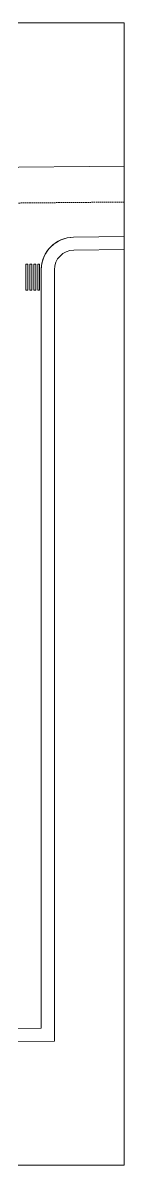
# Model space of a CAD drawing. Header units: millimetres. Extents: x 18162 to 7085488, y 72188 to 247925.
# Drawn here: x 4084536 to 4099693, y 72524 to 247925 of the extents above; entities that cross this region are included whole.
import ezdxf

# ---------------------------------------------------------------- set-up
doc = ezdxf.new("R2010")
doc.units = ezdxf.units.MM
doc.header["$MEASUREMENT"] = 0
doc.linetypes.add('Hidden Line', pattern=[317.5, 211.666667, -105.833333])
doc.layers.add('RENDER_REAL (5)_3_00 ET', color=7, linetype='Continuous')
doc.layers.add('RENDER_REAL (5)_3_Drawing & Figure', color=7, linetype='Continuous')

msp = doc.modelspace()

# ---------------------------------------------------------------- linework, layer by layer
at = {"layer": 'RENDER_REAL (5)_3_00 ET', "color": 7, "linetype": 'Continuous', "lineweight": 5, "flags": 128}
msp.add_lwpolyline([(4099693.3, 225912.6), (4013785.3, 225101.1), (3993487.8, 224909.4), (3879890.3, 159308.9), (3866900.7, 151807.6), (3763072.3, 91848.6), (3763197.7, 72524.1)], dxfattribs=at)
at = {"layer": 'RENDER_REAL (5)_3_00 ET', "color": 8, "linetype": 'Hidden Line', "lineweight": 13, "flags": 128}
msp.add_lwpolyline([(4099693.3, 220412.3), (4013837.2, 219601.3), (3994985.9, 219423.3), (3882640.8, 154546), (3869651.2, 147044.7), (3768593, 88685.5), (3768697.8, 72524.1)], dxfattribs=at)
at = {"layer": 'RENDER_REAL (5)_3_00 ET', "color": 7, "linetype": 'Continuous', "lineweight": 5, "flags": 128}
for points in [[(3774197.9, 72524.1), (3774113.6, 85522.3), (3811327.9, 107012.9), (3824317.5, 114514.2), (3872401.6, 142281.9, -0.41421356), (3879231.9, 140452.4), (3880482.1, 138287.5), (3876152.3, 135787), (3901156.5, 92488.2), (3905486.4, 94988.7), (3906889.5, 92559), (3922369.4, 92643.6), (3922423.9, 92643.9), (4087034, 93543.4), (4087032.3, 210013.3, -0.41093742), (4091976.3, 215013.1), (4099693.3, 215099.6)], [(4099693.3, 215099.6), (4091976.3, 215013.1, 0.40329022), (4087034, 210144.5), (4087034, 202074.7), (4087034, 93538.2), (4049906, 93337.1)], [(4049906, 91340.5), (4089034.1, 91554.3), (4089032.4, 202074.7), (4089032.3, 210013.3, -0.41093742), (4091998.7, 213013.2), (4099693.3, 213099.5)]]:
    msp.add_lwpolyline(points, format="xyb", dxfattribs=at)
at = {"layer": 'RENDER_REAL (5)_3_Drawing & Figure', "color": 7, "linetype": 'Continuous', "lineweight": 13, "flags": 128}
msp.add_lwpolyline([(3749643.3, 72524.1), (4099693.3, 72524.1), (4099693.3, 247925.2), (3749643.3, 247925.2)], close=True, dxfattribs=at)
at = {"layer": 'RENDER_REAL (5)_3_Drawing & Figure', "color": 7, "linetype": 'Continuous', "lineweight": 5, "flags": 128}
for points in [[(4084682.4, 206855.6), (4084982.4, 206855.9), (4084977.7, 210855.9), (4084677.7, 210855.5)], [(4085282.4, 206856.3), (4085582.4, 206856.6), (4085577.7, 210856.6), (4085277.7, 210856.3)], [(4085882.4, 206857), (4086182.4, 206857.3), (4086177.7, 210857.3), (4085877.7, 210857)], [(4086482.4, 206857.7), (4086782.4, 206858), (4086777.7, 210858), (4086477.7, 210857.7)]]:
    msp.add_lwpolyline(points, close=True, dxfattribs=at)

doc.saveas('drawing.dxf')
